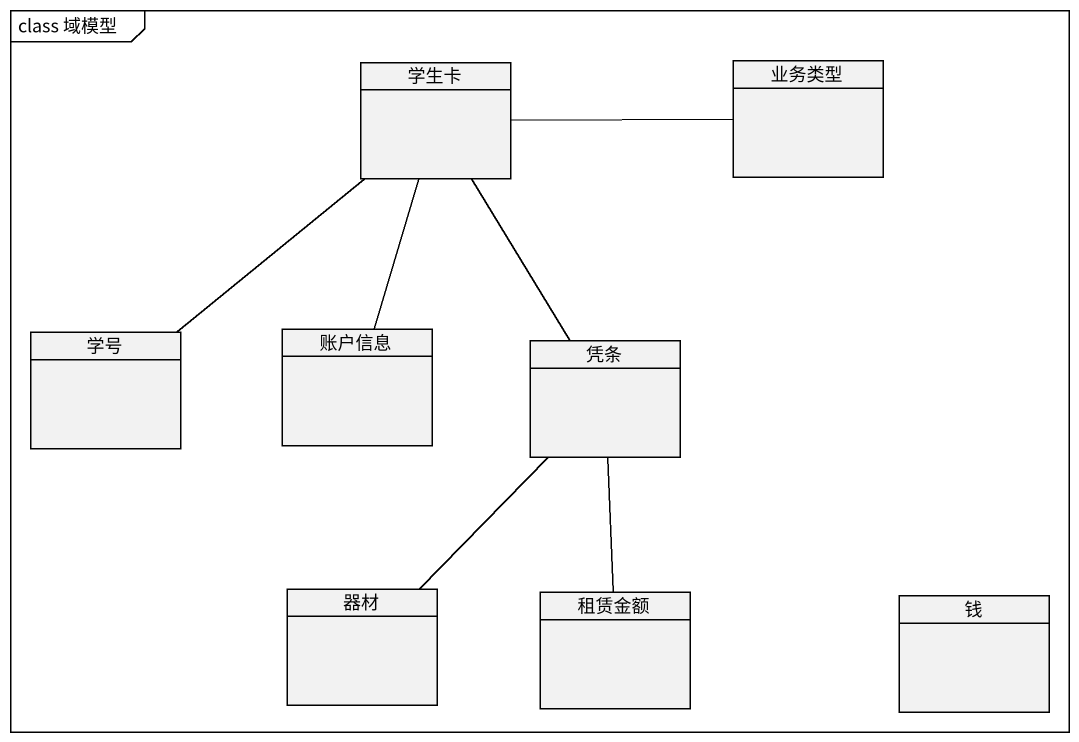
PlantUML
@startuml
mainframe class 域模型
hide circle
hide empty members
class 学生卡
class 业务类型
class 学号
class 账户信息
class 凭条
class 器材
class 租赁金额
class 钱
学生卡 -right- 业务类型
学生卡 -- 学号
学生卡 -- 账户信息
学生卡 -- 凭条
凭条 -- 器材
凭条 -- 租赁金额
@enduml
